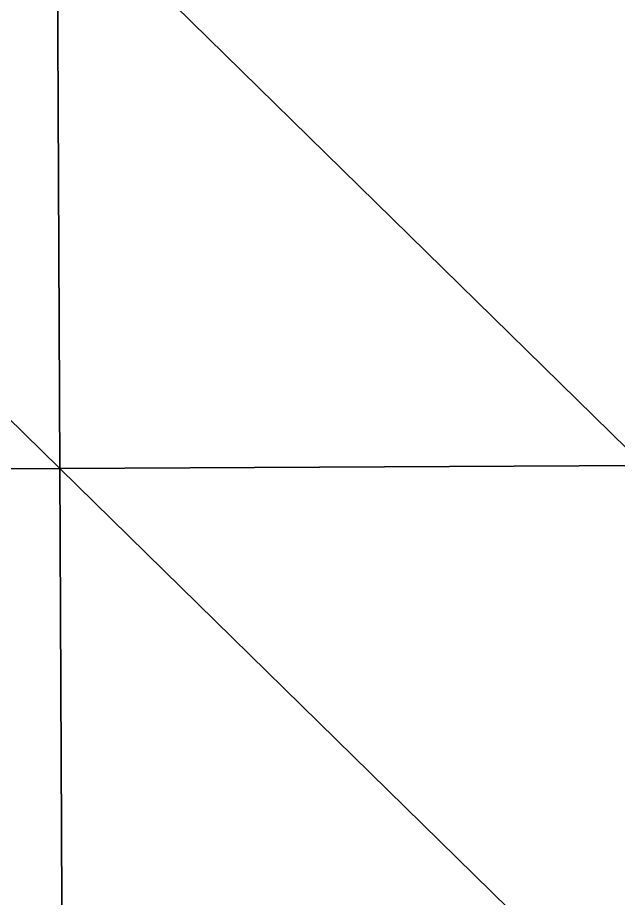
# Model space of a CAD drawing. Extents: x -372 to 678, y -263 to 741.
# Drawn here: x 336.73 to 349.65, y 381.58 to 400.51 of the extents above; entities that cross this region are included whole.
import ezdxf

# ---------------------------------------------------------------- set-up
doc = ezdxf.new("R2010")
doc.units = 0
doc.header["$LTSCALE"] = 0.0254
doc.layers.get('0').update_dxf_attribs({"linetype": 'CONTINUOUS'})
doc.layers.add('LOCATION_SNAPSHOT', color=144, linetype='CONTINUOUS')
doc.layers.add('LOCATION_TERRAIN', color=36, linetype='CONTINUOUS')

# ---------------------------------------------------------------- blocks, each defined once
blk = doc.blocks.new('LOCATION_SNAPSHOT_1')
at = {"color": 8}
mesh = blk.add_polyface(dxfattribs=at)
corners = [(-63.49, 214.773), (675.116, 740.668), (-66.007, 737.092), (677.638, 218.347)]
mesh.append_faces([[corners[k] for k in face] for face in [(0, 1, 2), (1, 0, 3)]], dxfattribs={"vtx0": -1, "color": 8})
blk = doc.blocks.new('LOCATION_TERRAIN_1')
at = {"color": 8}
mesh = blk.add_polyface(dxfattribs=at)
corners = [(337.638, 390.817, 7.11), (337.578, 403.253, 7.128), (325.016, 403.193, 5.976)]
mesh.append_faces([[corners[k] for k in face] for face in [(0, 1, 2)]], dxfattribs={"color": 8})
mesh = blk.add_polyface(dxfattribs=at)
corners = [(350.199, 390.878, 8.045), (350.139, 403.314, 8.28), (337.578, 403.253, 7.128)]
mesh.append_faces([[corners[k] for k in face] for face in [(0, 1, 2)]], dxfattribs={"color": 8})
mesh = blk.add_polyface(dxfattribs=at)
corners = [(350.199, 390.878, 8.045), (337.578, 403.253, 7.128), (337.638, 390.817, 7.11)]
mesh.append_faces([[corners[k] for k in face] for face in [(0, 1, 2)]], dxfattribs={"color": 8})
mesh = blk.add_polyface(dxfattribs=at)
corners = [(337.638, 390.817, 7.11), (325.016, 403.193, 5.976), (325.076, 390.756, 6.175)]
mesh.append_faces([[corners[k] for k in face] for face in [(0, 1, 2)]], dxfattribs={"color": 8})
mesh = blk.add_polyface(dxfattribs=at)
corners = [(337.698, 378.381, 7.091), (337.638, 390.817, 7.11), (325.076, 390.756, 6.175)]
mesh.append_faces([[corners[k] for k in face] for face in [(0, 1, 2)]], dxfattribs={"color": 8})
mesh = blk.add_polyface(dxfattribs=at)
corners = [(337.698, 378.381, 7.091), (325.076, 390.756, 6.175), (325.136, 378.32, 6.374)]
mesh.append_faces([[corners[k] for k in face] for face in [(0, 1, 2)]], dxfattribs={"color": 8})
mesh = blk.add_polyface(dxfattribs=at)
corners = [(350.259, 378.441, 7.809), (350.199, 390.878, 8.045), (337.638, 390.817, 7.11)]
mesh.append_faces([[corners[k] for k in face] for face in [(0, 1, 2)]], dxfattribs={"color": 8})
mesh = blk.add_polyface(dxfattribs=at)
corners = [(350.259, 378.441, 7.809), (337.638, 390.817, 7.11), (337.698, 378.381, 7.091)]
mesh.append_faces([[corners[k] for k in face] for face in [(0, 1, 2)]], dxfattribs={"color": 8})

msp = doc.modelspace()

# ---------------------------------------------------------------- block references
at = {"layer": 'LOCATION_SNAPSHOT', "color": 0}
msp.add_blockref('LOCATION_SNAPSHOT_1', (0, 0), dxfattribs=at)
at = {"layer": 'LOCATION_TERRAIN', "color": 0}
msp.add_blockref('LOCATION_TERRAIN_1', (0, 0), dxfattribs=at)

doc.saveas('drawing.dxf')
